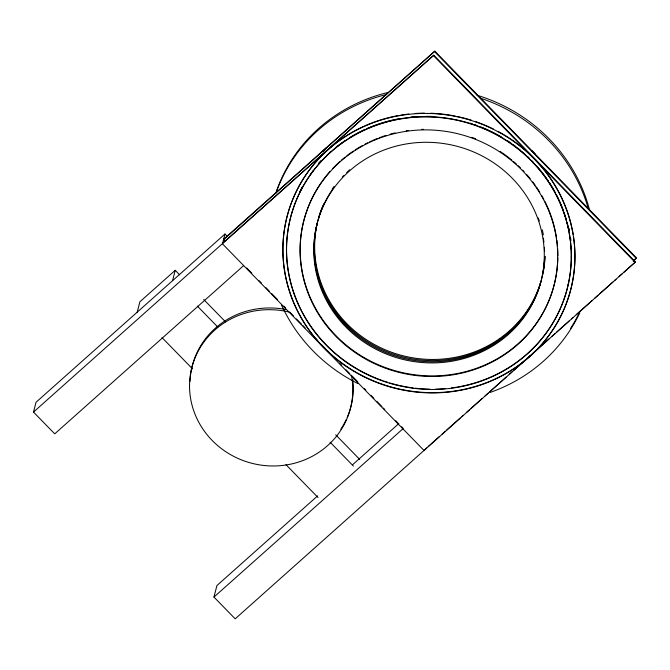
<?xml version="1.0" encoding="UTF-8"?>
<svg xmlns="http://www.w3.org/2000/svg" width="670" height="670" viewBox="0 0 670 670"><rect width="100%" height="100%" fill="white"/><g stroke="black" fill="none" stroke-linecap="round" stroke-linejoin="round"><path stroke-width="1" d="M243.679 265.588L54.731 433.842L33.5 412.084L36.046 402.251L224.994 233.997L227.113 236.175M137.208 312.161L139.888 301.785L175.239 270.312L179.619 274.8M172.559 280.688L175.239 270.312M224.994 233.997L222.448 243.83L424.127 450.575L426.614 447.92M222.599 243.252L433.775 55.208L635.453 261.953L235.178 618.829L213.948 597.062L216.929 585.538L317.655 495.85M33.5 412.084L433.775 55.208M224.953 241.292L223.495 239.793L434.822 51.171L636.5 257.916L633.234 261.275M434.822 51.171L223.646 239.215L225.103 240.714M352.788 464.561L398.851 423.541M213.948 597.062L402.896 428.817M634.163 260.002L635.721 258.612M428.172 446.53L439.084 436.815M442.2 434.043L445.316 431.262M446.873 429.88L460.123 418.08M461.68 416.698L463.238 415.308M466.354 412.527L469.477 409.755M471.035 408.365L481.939 398.65M485.063 395.878L488.179 393.106M489.736 391.716L506.101 377.143M509.217 374.363L512.332 371.59M513.89 370.2L525.582 359.798M527.918 357.713L530.255 355.628M533.37 352.856L548.956 338.978M552.072 336.206L555.195 333.425M556.753 332.035L569.224 320.938M571.56 318.853L573.118 317.471M576.233 314.691L591.819 300.813M594.935 298.041L598.05 295.261M599.608 293.879L612.857 282.078M614.415 280.688L615.973 279.306M619.088 276.526L622.212 273.754M623.77 272.363L635.453 261.953M434.671 51.749L636.349 258.494M433.632 55.786L635.311 262.531M246.711 267.975L251.828 273.218M259.131 280.705L261.325 282.958M265.714 287.447L269.365 291.19M271.559 293.443L277.405 299.431M283.979 306.173L285.437 307.672M290.554 312.915L293.477 315.913M296.4 318.912L301.517 324.154M302.974 325.654L305.168 327.898M315.403 338.384L317.588 340.636M321.248 344.38L325.628 348.877M327.094 350.368L332.203 355.619M339.514 363.107L341.708 365.351M346.089 369.848L349.74 373.592M351.934 375.845L357.78 381.833M364.354 388.575L365.82 390.074M370.937 395.317L373.86 398.315M376.783 401.313L381.892 406.556M383.357 408.055L384.815 409.554M395.777 420.785L397.972 423.038M401.623 426.782L403.089 428.281M203.688 299.473L225.564 321.901M335.67 434.771L359.731 459.444M197.357 306.106L217.775 327.044M330.067 442.158L353.408 466.086M162.006 337.588L192.642 368.986M285.964 464.662L318.057 497.559M579.81 312.656A163.597 155.591 14.5 0 1 490.239 392.402M357.847 383.55A163.597 155.591 14.5 0 1 281.609 305.235M276.593 191.302A163.597 155.591 14.5 0 1 386.238 94.537M480.591 98.239A163.597 155.591 14.5 0 1 588.511 209.501M579.341 312.823A163.597 155.591 14.5 0 1 570.606 328.317M275.68 193.504A163.597 155.591 14.5 0 1 387.687 92.561M477.09 95.257A163.597 155.591 14.5 0 1 589.742 210.732M351.407 375.192A81.891 77.888 14.5 0 1 274.934 465.96A81.891 77.888 14.5 0 1 189.903 378.542A81.891 77.888 14.5 0 1 290.252 312.321M352.797 379.572A81.891 77.888 14.5 0 1 347.169 417.51M346.331 419.378A81.891 77.888 14.5 0 1 340.821 429.185M190.029 381.397A81.891 77.888 14.5 0 1 285.696 309.481M557.834 257.908A129.218 122.895 14.5 0 1 390.778 369.421A129.218 122.895 14.5 0 1 321.567 182.114M322.161 181.268A129.218 122.895 14.5 0 1 329.983 171.47M332.839 168.363A129.218 122.895 14.5 0 1 339.648 161.746M341.223 160.356A129.218 122.895 14.5 0 1 345.192 157.056M346.792 155.8A129.218 122.895 14.5 0 1 353.467 151.01M355.192 149.871A129.218 122.895 14.5 0 1 362.286 145.616M365.016 144.142A129.218 122.895 14.5 0 1 367.78 142.735M369.631 141.839A129.218 122.895 14.5 0 1 371.49 140.976M372.428 140.558A129.218 122.895 14.5 0 1 377.185 138.556M379.12 137.802A129.218 122.895 14.5 0 1 386.029 135.407M390.049 134.209A129.218 122.895 14.5 0 1 395.116 132.895M406.271 130.751A129.218 122.895 14.5 0 1 408.273 130.466M421.522 129.377A129.218 122.895 14.5 0 1 423.574 129.327M471.764 137.317A129.218 122.895 14.5 0 1 475.583 138.757M500.088 151.437A129.218 122.895 14.5 0 1 511.888 160.147M513.505 161.504A129.218 122.895 14.5 0 1 516.654 164.284M518.195 165.716A129.218 122.895 14.5 0 1 520.456 167.894M522.65 170.113A129.218 122.895 14.5 0 1 524.082 171.612M526.846 174.669A129.218 122.895 14.5 0 1 530.188 178.63M532.75 181.905A129.218 122.895 14.5 0 1 535.204 185.263M536.394 186.972A129.218 122.895 14.5 0 1 539.769 192.198M541.863 195.749A129.218 122.895 14.5 0 1 543.831 199.333M544.76 201.142A129.218 122.895 14.5 0 1 556.552 238.084M556.845 240.161A129.218 122.895 14.5 0 1 557.499 246.418M557.649 248.511A129.218 122.895 14.5 0 1 557.859 255.823M301.55 310.771A142.827 135.834 14.5 0 1 354.497 135.022A142.827 135.834 14.5 0 1 543.378 174.468A142.827 135.834 14.5 0 1 523.354 357.085M522.567 357.738A142.827 135.834 14.5 0 1 458.414 386.875M457.409 387.051A142.827 135.834 14.5 0 1 451.329 387.964M445.173 388.625A142.827 135.834 14.5 0 1 435.835 389.136M429.604 389.144A142.827 135.834 14.5 0 1 415.199 388.173M413.147 387.922A142.827 135.834 14.5 0 1 389.731 382.947M387.746 382.344A142.827 135.834 14.5 0 1 383.835 381.062M382.863 380.728A142.827 135.834 14.5 0 1 302.019 311.684M300.068 191.838A142.827 135.834 14.5 0 1 302.497 187.165M310.252 174.694A142.827 135.834 14.5 0 1 313.25 170.599M318.418 164.225A142.827 135.834 14.5 0 1 321.165 161.143M326.943 155.239A142.827 135.834 14.5 0 1 330.729 151.738M336.214 147.115A142.827 135.834 14.5 0 1 345.402 140.39M349.79 137.559A142.827 135.834 14.5 0 1 364.488 129.653M367.277 128.405A142.827 135.834 14.5 0 1 400.576 118.448M410.752 117.066A142.827 135.834 14.5 0 1 417.988 116.513M426.304 116.32A142.827 135.834 14.5 0 1 433.549 116.538M470.231 123.146A142.827 135.834 14.5 0 1 472.199 123.783M474.151 124.436A142.827 135.834 14.5 0 1 476.085 125.114M480.926 126.94A142.827 135.834 14.5 0 1 501.453 136.99M507.567 140.784A142.827 135.834 14.5 0 1 510.959 143.079M512.642 144.268A142.827 135.834 14.5 0 1 515.959 146.722M517.592 147.986A142.827 135.834 14.5 0 1 520.816 150.583M522.399 151.914A142.827 135.834 14.5 0 1 524.736 153.949M527.776 156.738A142.827 135.834 14.5 0 1 529.258 158.162M532.156 161.06A142.827 135.834 14.5 0 1 533.563 162.534M536.327 165.54A142.827 135.834 14.5 0 1 548.521 181.285M549.668 183.036A142.827 135.834 14.5 0 1 554.986 191.997M556.435 194.727A142.827 135.834 14.5 0 1 559.994 202.173M560.815 204.074A142.827 135.834 14.5 0 1 563.47 210.832M564.157 212.792A142.827 135.834 14.5 0 1 566.041 218.705M567.147 222.674A142.827 135.834 14.5 0 1 568.336 227.633M568.554 228.629A142.827 135.834 14.5 0 1 568.956 230.622M570.145 237.674A142.827 135.834 14.5 0 1 570.413 239.701M571.108 246.853A142.827 135.834 14.5 0 1 571.234 248.905M571.426 256.066A142.827 135.834 14.5 0 1 571.401 258.101M568.604 282.824A142.827 135.834 14.5 0 1 568.152 284.876M299.9 191.628A142.827 135.834 14.5 0 1 302.296 186.938M318.719 163.07A142.827 135.834 14.5 0 1 320.771 160.758M569.056 228.47A142.827 135.834 14.5 0 1 569.45 230.463M570.714 238.553A142.827 135.834 14.5 0 1 570.949 240.589M571.476 246.728A142.827 135.834 14.5 0 1 571.585 248.779M544.559 256.727A115.617 109.955 14.5 0 1 406.858 359.095A115.617 109.955 14.5 0 1 321.809 209.182M322.605 207.281A115.617 109.955 14.5 0 1 333.174 188.387M342.295 177.106A115.617 109.955 14.5 0 1 343.735 175.59M346.692 172.634A115.617 109.955 14.5 0 1 349.757 169.803M538.295 218.035A115.617 109.955 14.5 0 1 539.317 221.016M543.378 238.135A115.617 109.955 14.5 0 1 543.923 242.247M544.383 247.423A115.617 109.955 14.5 0 1 544.559 251.568M573.512 236.535A146.462 139.293 14.5 0 1 464.905 389.144A146.462 139.293 14.5 0 1 292.078 298.385A146.462 139.293 14.5 0 1 363.735 126.37M364.656 125.952A146.462 139.293 14.5 0 1 398.776 115.491M400.777 115.148A146.462 139.293 14.5 0 1 408.901 114.034M415.073 113.49A146.462 139.293 14.5 0 1 424.403 113.138M430.617 113.222A146.462 139.293 14.5 0 1 455.215 116.069M457.258 116.488A146.462 139.293 14.5 0 1 471.32 120.173M475.223 121.454A146.462 139.293 14.5 0 1 493.371 129.008M497.994 131.387A146.462 139.293 14.5 0 1 571.82 227.314M572.029 228.303A146.462 139.293 14.5 0 1 573.193 234.466M540.556 282.832A115.617 109.955 14.5 0 1 530.799 305.503M529.752 307.262A115.617 109.955 14.5 0 1 401.422 356.574A115.617 109.955 14.5 0 1 314.389 250.245M314.356 247.18A115.617 109.955 14.5 0 1 316.257 227.691M316.667 225.681A115.617 109.955 14.5 0 1 317.119 223.679M318.401 218.747A115.617 109.955 14.5 0 1 324.171 203.303M332.261 188.999A115.617 109.955 14.5 0 1 334.029 186.444M542.332 229.802A115.617 109.955 14.5 0 1 543.337 234.902M544.836 256.493A115.617 109.955 14.5 0 1 542.574 274.918M540.857 281.676A115.617 109.955 14.5 0 1 402.243 355.561A115.617 109.955 14.5 0 1 317.186 223.52M318.426 218.579A115.617 109.955 14.5 0 1 322.798 205.941M545.095 256.367A115.617 109.955 14.5 0 1 543.479 270.739M322.429 151.655A146.462 139.293 14.5 0 1 326.793 147.392M328.3 146.01A146.462 139.293 14.5 0 1 329.824 144.645M531.804 150.708A146.462 139.293 14.5 0 1 535.523 154.376M323.066 151.219A146.462 139.293 14.5 0 1 326.717 147.676M531.729 151.001A146.462 139.293 14.5 0 1 533.973 153.179M332.429 332.655A129.218 122.895 14.5 0 0 551.075 295.085A129.218 122.895 14.5 0 0 403.139 131.806A129.218 122.895 14.5 0 0 332.429 332.655M342.73 323.71A115.617 109.955 14.5 0 0 538.353 290.093A115.617 109.955 14.5 0 0 405.995 144.008A115.617 109.955 14.5 0 0 342.73 323.71M322.27 341.022A142.827 135.834 14.5 0 0 563.939 299.498A142.827 135.834 14.5 0 0 400.425 119.026A142.827 135.834 14.5 0 0 322.27 341.022M319.557 343.258A146.462 139.293 14.5 0 0 567.381 300.679A146.462 139.293 14.5 0 0 399.697 115.608A146.462 139.293 14.5 0 0 319.557 343.258"/></g></svg>
